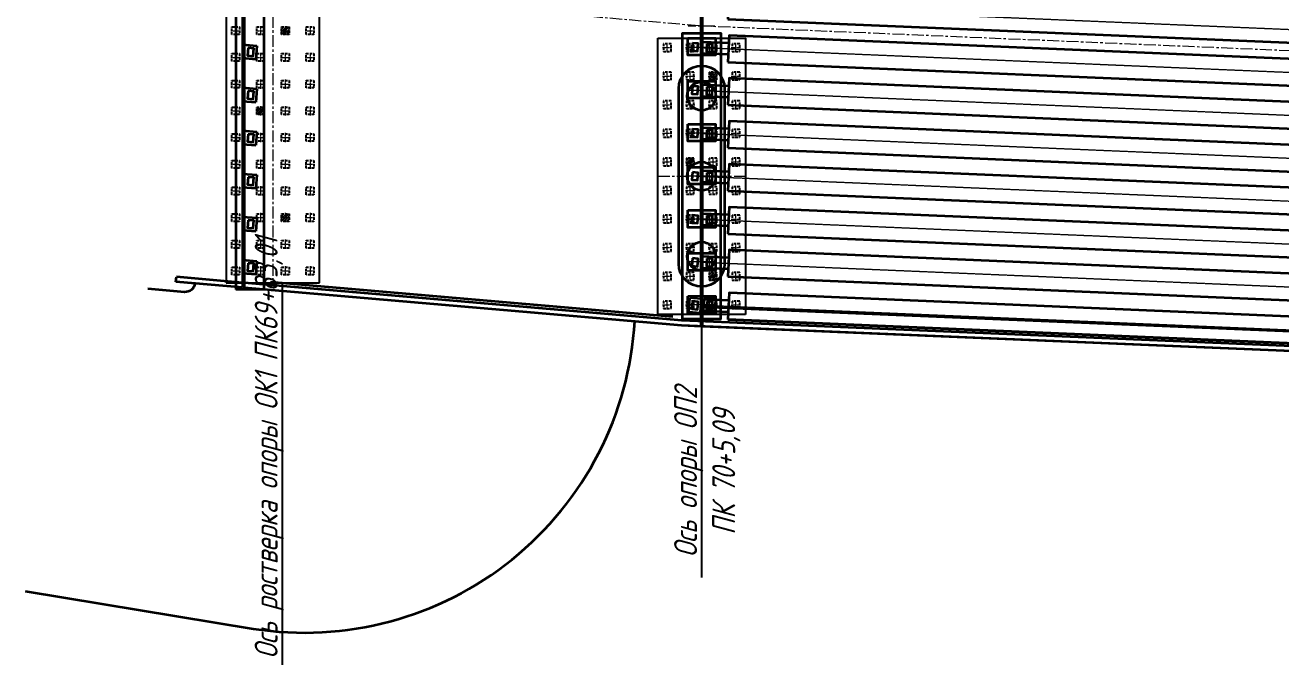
# Model space of a CAD drawing. Header units: millimetres. Extents: x 265754 to 14267433, y -6145605 to 2433772.
# Drawn here: x 6768024 to 6833926, y -503989 to -470841 of the extents above; entities that cross this region are included whole.
import ezdxf
from ezdxf import colors
from ezdxf.entities.mleader import LeaderData, LeaderLine
from ezdxf.math import Vec2, Vec3

# ---------------------------------------------------------------- set-up
doc = ezdxf.new("R2010")
doc.units = ezdxf.units.MM
for name, pattern in [('CENTER', [50.8, 31.75, -6.35, 6.35, -6.35]), ('невидимая', [9.525, 6.35, -3.175]), ('осевая', [2, 1.25, -0.25, 0.25, -0.25])]:
    doc.linetypes.add(name, pattern=pattern)
for name, color, linetype, lineweight in [('1-Бетон', 106, 'Continuous', 35), ('1-Оси', 1, 'CENTER', 20), ('ИС_Выноски', 3, 'Continuous', 18), ('ИС_Ось', 3, 'осевая', 18)]:
    doc.layers.add(name, color=color, linetype=linetype, lineweight=lineweight)
doc.layers.add('_Defpoints', color=8, linetype='Continuous', plot=False)
doc.layers.add('ИС_Невидимая', color=4, linetype='невидимая')
doc.layers.add('Штриховая', color=7, linetype='Continuous')
doc.styles.add('ISOCPEUR', font='isocpeur.ttf', dxfattribs={"width": 0.8, "oblique": 15, "height": 2.5})

# ---------------------------------------------------------------- blocks, each defined once
blk = doc.blocks.new('_None')
blk = doc.blocks.new('б33 план')
at = {"layer": '1-Бетон'}
blk.add_lwpolyline([(1400, 700), (31600, 700), (31600, -700), (1400, -700)], close=True, dxfattribs=at)
for points in [[(1400, 310), (0, 310), (0, -310), (1400, -310)], [(31600, 310), (33000, 310), (33000, -310), (31600, -310)]]:
    blk.add_lwpolyline(points, dxfattribs=at)
at = {"layer": 'ИС_Ось', "color": 3, "ltscale": 20}
for points in [[(0, 0), (33000, 0)], [(400, 310), (400, -310)], [(32600, 310), (32600, -310)]]:
    blk.add_lwpolyline(points, dxfattribs=at)
blk = doc.blocks.new('*U1862')
at = {"rotation": 182.4098864728825}
blk.add_blockref('б33 план', (16485, 694), dxfattribs=at)
blk = doc.blocks.new('*U1863')
at = {"layer": '_Defpoints', "color": 0, "linetype": 'ByBlock', "lineweight": -2, "transparency": 16777216}
for p in [(0, 0), (0, -2252), (0, -4504), (0, -6756), (0, -9008), (0, -11260), (0, -13512), (0, -15764), (0, -18016), (0, -20268), (0, -22520), (0, -24772), (0, -27024), (0, -29276)]:
    blk.add_blockref('*U1862', p, dxfattribs=at)
blk = doc.blocks.new('*U1367')
at = {"layer": '1-Бетон'}
blk.add_circle((0, 0), 750, dxfattribs=at)
blk = doc.blocks.new('*U1368')
at = {"layer": '1-Бетон', "color": 0, "linetype": 'ByBlock', "lineweight": -2, "transparency": 16777216}
for p in [(0, 0), (4200, 0), (8400, 0)]:
    blk.add_blockref('*U1367', p, dxfattribs=at)
blk = doc.blocks.new('*U1363')
at = {"layer": 'ИС_Ось', "ltscale": 500}
blk.add_line((0, -725), (0, 725), dxfattribs=at)
blk = doc.blocks.new('*U1364')
at = {"layer": '1-Бетон', "color": 0, "linetype": 'ByBlock', "lineweight": -2, "transparency": 16777216}
for p in [(0, 0), (2250, 0), (4500, 0), (6750, 0), (9000, 0), (11250, 0), (13500, 0)]:
    blk.add_blockref('*U1363', p, dxfattribs=at)
blk = doc.blocks.new('*U2126')
at = {"layer": 'ИС_Невидимая', "ltscale": 20}
blk.add_lwpolyline([(-200, -200), (200, -200), (200, 200), (-200, 200), (-200, -200)], dxfattribs=at)
at = {"layer": 'ИС_Ось', "ltscale": 50}
for points in [[(-250, 0), (250, 0)], [(0, -250), (0, 250)]]:
    blk.add_lwpolyline(points, dxfattribs=at)
blk = doc.blocks.new('*U2116')
at = {"color": 0, "linetype": 'ByBlock', "lineweight": -2, "transparency": 16777216}
for p in [(0, 0), (1200, 0), (2400, 0), (3600, 0), (0, -1500), (1200, -1500), (2400, -1500), (3600, -1500), (0, -3000), (1200, -3000), (2400, -3000), (3600, -3000), (0, -4500), (1200, -4500), (2400, -4500), (3600, -4500), (0, -6000), (1200, -6000), (2400, -6000), (3600, -6000), (0, -7500), (1200, -7500), (2400, -7500), (3600, -7500), (0, -9000), (1200, -9000), (2400, -9000), (3600, -9000), (0, -10500), (1200, -10500), (2400, -10500), (3600, -10500), (0, -12000), (1200, -12000), (2400, -12000), (3600, -12000), (0, -13500), (1200, -13500), (2400, -13500), (3600, -13500)]:
    blk.add_blockref('*U2126', p, dxfattribs=at)
blk = doc.blocks.new('мост план кальмиус')
at = {"layer": 'ИС_Выноски'}
ml = blk.add_multileader_mtext('Standard', dxfattribs=at)
ml.set_content('Ось ростверка опоры ОК1 ПК69+83,01', color=256, style='ISOCPEUR')
ml.set_leader_properties(color=256, linetype='ByLayer')
ml.set_arrow_properties(name='NONE')
ml.build(insert=Vec2(0, 0))
ml.multileader.update_dxf_attribs({"text_left_attachment_type": 6, "text_right_attachment_type": 6, "dogleg_length": 0.36, "arrow_head_size": 600, "scale": 200})
ctx = ml.context
ctx.base_point, ctx.scale, ctx.char_height, ctx.arrow_head_size, ctx.landing_gap_size, ctx.plane_origin, ctx.plane_x_axis, ctx.plane_y_axis = Vec3(-71559.4, -29343.2), 200, 1200, 600, 125, Vec3(-64563.7, -7220.7), Vec3(0, 1), Vec3(-1, 0)
ctx.left_attachment, ctx.right_attachment, ctx.text_align_type = 6, 6, 1
notes = []
notes.append((ctx, [(1, (1, 1, 0), (-71559.4, -15938.6), (0, -1), 161, [(1, [(-71559.4, -14056.5)], 0, [])])]))
ctx.mtext.insert, ctx.mtext.text_direction, ctx.mtext.rotation, ctx.mtext.width, ctx.mtext.alignment, ctx.mtext.flow_direction = Vec3(-72999.4, -22721.4), Vec3(0, 1), 1.5707963, 14528.782, 2, 5
ml = blk.add_multileader_mtext('Standard', dxfattribs=at)
ml.set_content('Ось опоры ОП2 \\PПК 70+5,09', color=256, style='ISOCPEUR')
ml.set_leader_properties(color=256, linetype='ByLayer')
ml.set_arrow_properties(name='NONE')
ml.build(insert=Vec2(0, 0))
ml.multileader.update_dxf_attribs({"text_left_attachment_type": 6, "text_right_attachment_type": 6, "dogleg_length": 0.36, "arrow_head_size": 600, "scale": 200})
ctx = ml.context
ctx.base_point, ctx.scale, ctx.char_height, ctx.arrow_head_size, ctx.landing_gap_size, ctx.plane_origin, ctx.plane_x_axis, ctx.plane_y_axis = Vec3(-49547.1, -28758.8), 200, 1200, 600, 125, Vec3(-42551.4, -9400.5), Vec3(0, 1), Vec3(-1, 0)
ctx.left_attachment, ctx.right_attachment, ctx.text_align_type = 6, 6, 1
notes.append((ctx, [(1, (1, 1, 0), (-49547.1, -19064.7), (0, -1), 161, [(1, [(-49547.1, -16236.4)], 0, [])])]))
ctx.mtext.insert, ctx.mtext.text_direction, ctx.mtext.rotation, ctx.mtext.width, ctx.mtext.alignment, ctx.mtext.flow_direction = Vec3(-50987.1, -23992.3), Vec3(0, 1), 1.5707963, 12285.253, 2, 5
for ctx, leaders in notes:
    for number, flags, end, landing, length, lines in leaders:
        leader = LeaderData()
        leader.index, (leader.has_last_leader_line, leader.has_dogleg_vector, leader.attachment_direction) = number, flags
        leader.last_leader_point, leader.dogleg_vector, leader.dogleg_length = Vec3(end), Vec3(landing), length
        for number, points, colour, breaks in lines:
            line = LeaderLine()
            line.index, line.vertices, line.color, line.breaks = number, Vec3.list(points), colors.encode_raw_color(colour), breaks
            leader.lines.append(line)
        ctx.leaders.append(leader)

msp = doc.modelspace()

# ---------------------------------------------------------------- hatches: boundary and pattern name
at = {"layer": 'Штриховая'}
h = msp.add_hatch(dxfattribs=at)
h.set_pattern_fill('ANSI31', color=256, scale=30, angle=-131.877480903)
h.set_pattern_definition([(45.00024, (6713125.46, -510990.02), (-67.35221, 67.35163), [])])
h.paths.add_polyline_path([(6781476.5392, -470938.024), (6781876.5392, -470938.0257), (6781876.5375, -471338.0257), (6781476.5375, -471338.024)])
h = msp.add_hatch(dxfattribs=at)
h.set_pattern_fill('ANSI31', color=256, scale=30, angle=-131.877480903)
h.set_pattern_definition([(45.00024, (6735575.11, -508119.37), (-67.35221, 67.35163), [])])
h.paths.add_polyline_path([(6803926.1879, -473717.3765), (6804326.1879, -473717.3748), (6804326.1862, -473317.3748), (6803926.1862, -473317.3765)])
h = msp.add_hatch(dxfattribs=at)
h.set_pattern_fill('ANSI31', color=256, scale=30, angle=-131.877480903)
h.set_pattern_definition([(45.00024, (6711825.46, -515190.02), (-67.35221, 67.35163), [])])
h.paths.add_polyline_path([(6780176.5392, -475138.024), (6780576.5392, -475138.0257), (6780576.5375, -475538.0257), (6780176.5375, -475538.024)])
h = msp.add_hatch(dxfattribs=at)
h.set_pattern_fill('ANSI31', color=256, scale=30, angle=-131.877480903)
h.set_pattern_definition([(45.00024, (6734375.11, -512619.37), (-67.35221, 67.35163), [])])
h.paths.add_polyline_path([(6802726.1879, -478217.3765), (6803126.1879, -478217.3748), (6803126.1862, -477817.3748), (6802726.1862, -477817.3765)])
h = msp.add_hatch(dxfattribs=at)
h.set_pattern_fill('ANSI31', color=256, scale=30, angle=-131.877480903)
h.set_pattern_definition([(45.00024, (6713125.46, -520790.02), (-67.35221, 67.35163), [])])
h.paths.add_polyline_path([(6781476.5392, -480738.024), (6781876.5392, -480738.0257), (6781876.5375, -481138.0257), (6781476.5375, -481138.024)])
h = msp.add_hatch(dxfattribs=at)
h.set_pattern_fill('ANSI31', color=256, scale=30, angle=-131.877480903)
h.set_pattern_definition([(45.00024, (6735575.11, -518619.37), (-67.35221, 67.35163), [])])
h.paths.add_polyline_path([(6803926.1879, -484217.3765), (6804326.1879, -484217.3748), (6804326.1862, -483817.3748), (6803926.1862, -483817.3765)])

# ---------------------------------------------------------------- linework, layer by layer
at = {"layer": '1-Бетон', "color": 3}
for p, q in [((6779074.6678, -468887.0257), (6779074.6678, -484707.0257)), ((6780574.6678, -484707.0257), (6780574.6678, -468887.0257)), ((6780574.6678, -484707.0257), (6779074.6678, -484707.0257))]:
    msp.add_line(p, q, dxfattribs=at)
at = {"layer": '1-Бетон'}
for points in [[(6779425.5592, -453045.306), (6779425.5592, -484607.4092)], [(6779525.5592, -453053.8968), (6779525.5592, -484616)], [(6775938.8777, -484302.3641), (6775960.6667, -484053.3155)], [(6779425.5592, -484607.4092), (6775938.8777, -484302.3641)], [(6779425.5592, -484356.4543), (6775960.6667, -484053.3155)], [(6926618.9416, -484365.0792), (6903658.8881, -486337.5192), (6869962.0458, -487755.66), (6836182.455, -487755.66), (6802485.6126, -486337.5192), (6779525.5592, -484365.0792)], [(6802020.1145, -486146.9769), (6780897.9131, -484332.4221)], [(6779525.5592, -484616), (6802469.65, -486587.0687), (6836177.1966, -488005.66), (6869967.3041, -488005.66), (6903674.8508, -486587.0687), (6926618.9416, -484616)], [(6836563.6054, -487005.6942), (6803591.8126, -485640.9785)], [(6835080.4515, -487559.1491), (6804907.1607, -486289.2979)], [(6768023.6824, -500533.1285), (6779988.05, -502510.7827)]]:
    msp.add_lwpolyline(points, dxfattribs=at)
at = {"layer": '1-Бетон', "color": 4}
for points in [[(6803501.425, -455113.6027), (6779525.5592, -453053.8968), (6779525.5592, -484616), (6802469.65, -486587.0687), (6803501.425, -486630.4912), (6803501.425, -455113.6027)], [(6836522.2504, -456542.2342), (6803551.425, -455167.3342), (6803551.425, -486632.5955), (6836177.1966, -488005.66), (6836522.2504, -488004.8387), (6836522.2504, -456542.2342)]]:
    msp.add_lwpolyline(points, dxfattribs=at)
at = {"layer": '1-Бетон', "color": 3}
msp.add_lwpolyline([(6802525.5871, -486268.197), (6802525.9635, -471268.0192), (6804526.0296, -471267.0411), (6804525.6532, -486267.219)], close=True, dxfattribs=at)
at = {"layer": '1-Бетон', "color": 5}
for points in [[(6802801.425, -471519.3748), (6804251.425, -471519.3748), (6804251.425, -472419.3748), (6802801.425, -472419.3748), (6802801.425, -471519.3748)], [(6803043.6612, -471783.5923), (6803009.4243, -472182.1244), (6803308.3234, -472207.802), (6803342.5603, -471809.2699), (6803043.6612, -471783.5923)], [(6803796.604, -471829.7631), (6803779.7848, -472229.4094), (6804079.5195, -472242.0238), (6804096.3387, -471842.3775), (6803796.604, -471829.7631)], [(6779426.3692, -471862.1381), (6780190.7207, -471927.8016)], [(6779729.5333, -472038.7346), (6779695.2964, -472437.2667), (6779994.1955, -472462.9444), (6780028.4324, -472064.4123), (6779729.5333, -472038.7346)], [(6780190.7207, -471927.8016), (6780130.8062, -472625.2328)], [(6779426.409, -472564.7198), (6780130.8062, -472625.2328)], [(6802801.425, -473777.3748), (6804251.425, -473777.3748), (6804251.425, -474677.3748), (6802801.425, -474677.3748), (6802801.425, -473777.3748)], [(6779426.3692, -474120.1381), (6780190.7207, -474185.8016)], [(6779729.5333, -474296.7346), (6779695.2964, -474695.2667), (6779994.1955, -474720.9444), (6780028.4324, -474322.4123), (6779729.5333, -474296.7346)], [(6780190.7207, -474185.8016), (6780130.8062, -474883.2328)], [(6803043.6612, -474041.5923), (6803009.4243, -474440.1244), (6803308.3234, -474465.802), (6803342.5603, -474067.2699), (6803043.6612, -474041.5923)], [(6803796.604, -474081.7631), (6803779.7848, -474481.4094), (6804079.5195, -474494.0238), (6804096.3387, -474094.3775), (6803796.604, -474081.7631)], [(6779426.409, -474822.7198), (6780130.8062, -474883.2328)], [(6779426.3692, -476378.1381), (6780190.7207, -476443.8016)], [(6780190.7207, -476443.8016), (6780130.8062, -477141.2328)], [(6802801.425, -476035.3748), (6804251.425, -476035.3748), (6804251.425, -476935.3748), (6802801.425, -476935.3748), (6802801.425, -476035.3748)], [(6803043.6612, -476299.5923), (6803009.4243, -476698.1244), (6803308.3234, -476723.802), (6803342.5603, -476325.2699), (6803043.6612, -476299.5923)], [(6803796.604, -476333.7631), (6803779.7848, -476733.4094), (6804079.5195, -476746.0238), (6804096.3387, -476346.3775), (6803796.604, -476333.7631)], [(6779426.409, -477080.7198), (6780130.8062, -477141.2328)], [(6779729.5333, -476554.7346), (6779695.2964, -476953.2667), (6779994.1955, -476978.9444), (6780028.4324, -476580.4123), (6779729.5333, -476554.7346)], [(6802801.425, -478293.3748), (6804251.425, -478293.3748), (6804251.425, -479193.3748), (6802801.425, -479193.3748), (6802801.425, -478293.3748)], [(6779426.3692, -478636.1381), (6780190.7207, -478701.8016)], [(6779729.5333, -478812.7346), (6779695.2964, -479211.2667), (6779994.1955, -479236.9444), (6780028.4324, -478838.4123), (6779729.5333, -478812.7346)], [(6780190.7207, -478701.8016), (6780130.8062, -479399.2328)], [(6803043.6612, -478557.5923), (6803009.4243, -478956.1244), (6803308.3234, -478981.802), (6803342.5603, -478583.2699), (6803043.6612, -478557.5923)], [(6803796.604, -478585.7631), (6803779.7848, -478985.4094), (6804079.5195, -478998.0238), (6804096.3387, -478598.3775), (6803796.604, -478585.7631)], [(6779426.409, -479338.7198), (6780130.8062, -479399.2328)], [(6779426.3692, -480894.1381), (6780190.7207, -480959.8016)], [(6779729.5333, -481070.7346), (6779695.2964, -481469.2667), (6779994.1955, -481494.9444), (6780028.4324, -481096.4123), (6779729.5333, -481070.7346)], [(6780190.7207, -480959.8016), (6780130.8062, -481657.2328)], [(6802801.425, -480551.3748), (6804251.425, -480551.3748), (6804251.425, -481451.3748), (6802801.425, -481451.3748), (6802801.425, -480551.3748)], [(6803043.6612, -480815.5923), (6803009.4243, -481214.1244), (6803308.3234, -481239.802), (6803342.5603, -480841.2699), (6803043.6612, -480815.5923)], [(6803796.604, -480837.7631), (6803779.7848, -481237.4094), (6804079.5195, -481250.0238), (6804096.3387, -480850.3775), (6803796.604, -480837.7631)], [(6779426.409, -481596.7198), (6780130.8062, -481657.2328)], [(6802801.425, -482809.3748), (6804251.425, -482809.3748), (6804251.425, -483709.3748), (6802801.425, -483709.3748), (6802801.425, -482809.3748)], [(6779426.3692, -483152.1381), (6780190.7207, -483217.8016)], [(6779729.5333, -483328.7346), (6779695.2964, -483727.2667), (6779994.1955, -483752.9444), (6780028.4324, -483354.4123), (6779729.5333, -483328.7346)], [(6780190.7207, -483217.8016), (6780130.8062, -483915.2328)], [(6803043.6612, -483073.5923), (6803009.4243, -483472.1244), (6803308.3234, -483497.802), (6803342.5603, -483099.2699), (6803043.6612, -483073.5923)], [(6803796.604, -483089.7631), (6803779.7848, -483489.4094), (6804079.5195, -483502.0238), (6804096.3387, -483102.3775), (6803796.604, -483089.7631)], [(6779426.409, -483854.7198), (6780130.8062, -483915.2328)], [(6802801.425, -485067.3748), (6804251.425, -485067.3748), (6804251.425, -485967.3748), (6802801.425, -485967.3748), (6802801.425, -485067.3748)], [(6803043.6612, -485331.5923), (6803009.4243, -485730.1244), (6803308.3234, -485755.802), (6803342.5603, -485357.2699), (6803043.6612, -485331.5923)], [(6803796.604, -485341.7631), (6803779.7848, -485741.4094), (6804079.5195, -485754.0238), (6804096.3387, -485354.3775), (6803796.604, -485341.7631)]]:
    msp.add_lwpolyline(points, dxfattribs=at)
at = {"layer": '1-Бетон', "elevation": -5778.159}
msp.add_lwpolyline([(6802326.4891, -483367.6855), (6802326.4891, -474167.7493, -0.9958479419), (6804726.4891, -474167.7493), (6804726.4891, -483367.6855, -0.9958479419)], format="xyb", close=True, dxfattribs=at)
at = {"layer": '1-Бетон'}
msp.add_lwpolyline([(6776935.0724, -484389.5199, -0.4142135624), (6776393.3972, -484844.0393), (6774456.7145, -484674.6016)], format="xyb", dxfattribs=at)
msp.add_arc((6782681.1123, -485351.8959), 17368.9373, 261.080280988, 356.617739227, dxfattribs=at)
at = {"layer": '1-Оси', "color": 1, "ltscale": 20}
msp.add_lwpolyline([(6926618.9416, -468835.0921), (6902746.4591, -470885.9165), (6869622.2208, -472280.6612), (6836502.7045, -472279.837), (6803398.0417, -470885.9165), (6779525.5592, -468835.0921)], dxfattribs=at)
at = {"layer": '_Defpoints', "color": 2}
for points in [[(6802907.0505, -485169.3039), (6802847.136, -485866.7351), (6803444.9341, -485918.0904), (6803504.8487, -485220.6592)], [(6803653.0439, -485185.5886), (6803623.6102, -485884.9695), (6804223.0796, -485910.1983), (6804252.5132, -485210.8174)]]:
    msp.add_lwpolyline(points, close=True, dxfattribs=at)
at = {"layer": 'ИС_Невидимая', "ltscale": 0.1}
for points in [[(6778576.4857, -469113.0257), (6778576.4857, -484363.0257), (6783476.5183, -484363.0257), (6783476.5183, -469113.0257), (6778576.4857, -469113.0257)], [(6801226.1879, -486017.3748), (6801226.1879, -471517.3748), (6805826.1879, -471517.3748), (6805826.1879, -486017.3748), (6801226.1879, -486017.3748)]]:
    msp.add_lwpolyline(points, dxfattribs=at)
at = {"layer": 'ИС_Невидимая', "ltscale": 20}
for points in [[(6778876.5392, -470938.0257), (6779276.5392, -470938.0257), (6779276.5392, -471338.0257), (6778876.5392, -471338.0257), (6778876.5392, -470938.0257)], [(6780176.5392, -470938.0257), (6780576.5392, -470938.0257), (6780576.5392, -471338.0257), (6780176.5392, -471338.0257), (6780176.5392, -470938.0257)], [(6781476.5392, -470938.0257), (6781876.5392, -470938.0257), (6781876.5392, -471338.0257), (6781476.5392, -471338.0257), (6781476.5392, -470938.0257)], [(6782776.5392, -470938.0257), (6783176.5392, -470938.0257), (6783176.5392, -471338.0257), (6782776.5392, -471338.0257), (6782776.5392, -470938.0257)], [(6778876.5392, -472338.0257), (6779276.5392, -472338.0257), (6779276.5392, -472738.0257), (6778876.5392, -472738.0257), (6778876.5392, -472338.0257)], [(6780176.5392, -472338.0257), (6780576.5392, -472338.0257), (6780576.5392, -472738.0257), (6780176.5392, -472738.0257), (6780176.5392, -472338.0257)], [(6781476.5392, -472338.0257), (6781876.5392, -472338.0257), (6781876.5392, -472738.0257), (6781476.5392, -472738.0257), (6781476.5392, -472338.0257)], [(6782776.5392, -472338.0257), (6783176.5392, -472338.0257), (6783176.5392, -472738.0257), (6782776.5392, -472738.0257), (6782776.5392, -472338.0257)], [(6778876.5392, -473738.0257), (6779276.5392, -473738.0257), (6779276.5392, -474138.0257), (6778876.5392, -474138.0257), (6778876.5392, -473738.0257)], [(6780176.5392, -473738.0257), (6780576.5392, -473738.0257), (6780576.5392, -474138.0257), (6780176.5392, -474138.0257), (6780176.5392, -473738.0257)], [(6781476.5392, -473738.0257), (6781876.5392, -473738.0257), (6781876.5392, -474138.0257), (6781476.5392, -474138.0257), (6781476.5392, -473738.0257)], [(6782776.5392, -473738.0257), (6783176.5392, -473738.0257), (6783176.5392, -474138.0257), (6782776.5392, -474138.0257), (6782776.5392, -473738.0257)], [(6778876.5392, -475138.0257), (6779276.5392, -475138.0257), (6779276.5392, -475538.0257), (6778876.5392, -475538.0257), (6778876.5392, -475138.0257)], [(6780176.5392, -475138.0257), (6780576.5392, -475138.0257), (6780576.5392, -475538.0257), (6780176.5392, -475538.0257), (6780176.5392, -475138.0257)], [(6781476.5392, -475138.0257), (6781876.5392, -475138.0257), (6781876.5392, -475538.0257), (6781476.5392, -475538.0257), (6781476.5392, -475138.0257)], [(6782776.5392, -475138.0257), (6783176.5392, -475138.0257), (6783176.5392, -475538.0257), (6782776.5392, -475538.0257), (6782776.5392, -475138.0257)], [(6778876.5392, -476538.0257), (6779276.5392, -476538.0257), (6779276.5392, -476938.0257), (6778876.5392, -476938.0257), (6778876.5392, -476538.0257)], [(6780176.5392, -476538.0257), (6780576.5392, -476538.0257), (6780576.5392, -476938.0257), (6780176.5392, -476938.0257), (6780176.5392, -476538.0257)], [(6781476.5392, -476538.0257), (6781876.5392, -476538.0257), (6781876.5392, -476938.0257), (6781476.5392, -476938.0257), (6781476.5392, -476538.0257)], [(6782776.5392, -476538.0257), (6783176.5392, -476538.0257), (6783176.5392, -476938.0257), (6782776.5392, -476938.0257), (6782776.5392, -476538.0257)], [(6778876.5392, -477938.0257), (6779276.5392, -477938.0257), (6779276.5392, -478338.0257), (6778876.5392, -478338.0257), (6778876.5392, -477938.0257)], [(6780176.5392, -477938.0257), (6780576.5392, -477938.0257), (6780576.5392, -478338.0257), (6780176.5392, -478338.0257), (6780176.5392, -477938.0257)], [(6781476.5392, -477938.0257), (6781876.5392, -477938.0257), (6781876.5392, -478338.0257), (6781476.5392, -478338.0257), (6781476.5392, -477938.0257)], [(6782776.5392, -477938.0257), (6783176.5392, -477938.0257), (6783176.5392, -478338.0257), (6782776.5392, -478338.0257), (6782776.5392, -477938.0257)], [(6778876.5392, -479338.0257), (6779276.5392, -479338.0257), (6779276.5392, -479738.0257), (6778876.5392, -479738.0257), (6778876.5392, -479338.0257)], [(6780176.5392, -479338.0257), (6780576.5392, -479338.0257), (6780576.5392, -479738.0257), (6780176.5392, -479738.0257), (6780176.5392, -479338.0257)], [(6781476.5392, -479338.0257), (6781876.5392, -479338.0257), (6781876.5392, -479738.0257), (6781476.5392, -479738.0257), (6781476.5392, -479338.0257)], [(6782776.5392, -479338.0257), (6783176.5392, -479338.0257), (6783176.5392, -479738.0257), (6782776.5392, -479738.0257), (6782776.5392, -479338.0257)], [(6778876.5392, -480738.0257), (6779276.5392, -480738.0257), (6779276.5392, -481138.0257), (6778876.5392, -481138.0257), (6778876.5392, -480738.0257)], [(6780176.5392, -480738.0257), (6780576.5392, -480738.0257), (6780576.5392, -481138.0257), (6780176.5392, -481138.0257), (6780176.5392, -480738.0257)], [(6781476.5392, -480738.0257), (6781876.5392, -480738.0257), (6781876.5392, -481138.0257), (6781476.5392, -481138.0257), (6781476.5392, -480738.0257)], [(6782776.5392, -480738.0257), (6783176.5392, -480738.0257), (6783176.5392, -481138.0257), (6782776.5392, -481138.0257), (6782776.5392, -480738.0257)], [(6778876.5392, -482138.0257), (6779276.5392, -482138.0257), (6779276.5392, -482538.0257), (6778876.5392, -482538.0257), (6778876.5392, -482138.0257)], [(6780176.5392, -482138.0257), (6780576.5392, -482138.0257), (6780576.5392, -482538.0257), (6780176.5392, -482538.0257), (6780176.5392, -482138.0257)], [(6781476.5392, -482138.0257), (6781876.5392, -482138.0257), (6781876.5392, -482538.0257), (6781476.5392, -482538.0257), (6781476.5392, -482138.0257)], [(6782776.5392, -482138.0257), (6783176.5392, -482138.0257), (6783176.5392, -482538.0257), (6782776.5392, -482538.0257), (6782776.5392, -482138.0257)], [(6778876.5392, -483538.0257), (6779276.5392, -483538.0257), (6779276.5392, -483938.0257), (6778876.5392, -483938.0257), (6778876.5392, -483538.0257)], [(6780176.5392, -483538.0257), (6780576.5392, -483538.0257), (6780576.5392, -483938.0257), (6780176.5392, -483938.0257), (6780176.5392, -483538.0257)], [(6781476.5392, -483538.0257), (6781876.5392, -483538.0257), (6781876.5392, -483938.0257), (6781476.5392, -483938.0257), (6781476.5392, -483538.0257)], [(6782776.5392, -483538.0257), (6783176.5392, -483538.0257), (6783176.5392, -483938.0257), (6782776.5392, -483938.0257), (6782776.5392, -483538.0257)]]:
    msp.add_lwpolyline(points, dxfattribs=at)
at = {"layer": 'ИС_Ось', "color": 1, "ltscale": 500}
msp.add_line((6804226.425, -470892.3748), (6802826.425, -470892.3748), dxfattribs=at)
msp.add_line((6804226.425, -470892.3748), (6802826.425, -470892.3748), dxfattribs=at)
at = {"layer": 'ИС_Ось', "color": 3, "ltscale": 500}
msp.add_lwpolyline([(6781026.5204, -453362.4602), (6781026.3887, -484362.5689)], dxfattribs=at)
at = {"layer": 'ИС_Ось', "color": 1, "ltscale": 500}
for points in [[(6781026.5204, -453362.4602), (6781026.3887, -484362.5689)], [(6803526.425, -486017.3748), (6803526.425, -470991.0144)], [(6801226.1879, -478767.13), (6805826.1879, -478767.13)]]:
    msp.add_lwpolyline(points, dxfattribs=at)
at = {"layer": 'ИС_Ось', "ltscale": 50}
for points in [[(6778826.5392, -471138.0257), (6779326.5392, -471138.0257)], [(6779076.5392, -470888.0257), (6779076.5392, -471388.0257)], [(6780126.5392, -471138.0257), (6780626.5392, -471138.0257)], [(6780376.5392, -470888.0257), (6780376.5392, -471388.0257)], [(6781426.5392, -471138.0257), (6781926.5392, -471138.0257)], [(6781676.5392, -470888.0257), (6781676.5392, -471388.0257)], [(6782726.5392, -471138.0257), (6783226.5392, -471138.0257)], [(6782976.5392, -470888.0257), (6782976.5392, -471388.0257)], [(6779076.5392, -472288.0257), (6779076.5392, -472788.0257)], [(6780376.5392, -472288.0257), (6780376.5392, -472788.0257)], [(6781676.5392, -472288.0257), (6781676.5392, -472788.0257)], [(6782976.5392, -472288.0257), (6782976.5392, -472788.0257)], [(6778826.5392, -472538.0257), (6779326.5392, -472538.0257)], [(6780126.5392, -472538.0257), (6780626.5392, -472538.0257)], [(6781426.5392, -472538.0257), (6781926.5392, -472538.0257)], [(6782726.5392, -472538.0257), (6783226.5392, -472538.0257)], [(6779076.5392, -473688.0257), (6779076.5392, -474188.0257)], [(6780376.5392, -473688.0257), (6780376.5392, -474188.0257)], [(6781676.5392, -473688.0257), (6781676.5392, -474188.0257)], [(6782976.5392, -473688.0257), (6782976.5392, -474188.0257)], [(6778826.5392, -473938.0257), (6779326.5392, -473938.0257)], [(6780126.5392, -473938.0257), (6780626.5392, -473938.0257)], [(6781426.5392, -473938.0257), (6781926.5392, -473938.0257)], [(6782726.5392, -473938.0257), (6783226.5392, -473938.0257)], [(6779076.5392, -475088.0257), (6779076.5392, -475588.0257)], [(6780376.5392, -475088.0257), (6780376.5392, -475588.0257)], [(6781676.5392, -475088.0257), (6781676.5392, -475588.0257)], [(6782976.5392, -475088.0257), (6782976.5392, -475588.0257)], [(6778826.5392, -475338.0257), (6779326.5392, -475338.0257)], [(6780126.5392, -475338.0257), (6780626.5392, -475338.0257)], [(6781426.5392, -475338.0257), (6781926.5392, -475338.0257)], [(6782726.5392, -475338.0257), (6783226.5392, -475338.0257)], [(6778826.5392, -476738.0257), (6779326.5392, -476738.0257)], [(6779076.5392, -476488.0257), (6779076.5392, -476988.0257)], [(6780126.5392, -476738.0257), (6780626.5392, -476738.0257)], [(6780376.5392, -476488.0257), (6780376.5392, -476988.0257)], [(6781426.5392, -476738.0257), (6781926.5392, -476738.0257)], [(6781676.5392, -476488.0257), (6781676.5392, -476988.0257)], [(6782726.5392, -476738.0257), (6783226.5392, -476738.0257)], [(6782976.5392, -476488.0257), (6782976.5392, -476988.0257)], [(6778826.5392, -478138.0257), (6779326.5392, -478138.0257)], [(6779076.5392, -477888.0257), (6779076.5392, -478388.0257)], [(6780126.5392, -478138.0257), (6780626.5392, -478138.0257)], [(6780376.5392, -477888.0257), (6780376.5392, -478388.0257)], [(6781426.5392, -478138.0257), (6781926.5392, -478138.0257)], [(6781676.5392, -477888.0257), (6781676.5392, -478388.0257)], [(6782726.5392, -478138.0257), (6783226.5392, -478138.0257)], [(6782976.5392, -477888.0257), (6782976.5392, -478388.0257)], [(6778826.5392, -479538.0257), (6779326.5392, -479538.0257)], [(6779076.5392, -479288.0257), (6779076.5392, -479788.0257)], [(6780126.5392, -479538.0257), (6780626.5392, -479538.0257)], [(6780376.5392, -479288.0257), (6780376.5392, -479788.0257)], [(6781426.5392, -479538.0257), (6781926.5392, -479538.0257)], [(6781676.5392, -479288.0257), (6781676.5392, -479788.0257)], [(6782726.5392, -479538.0257), (6783226.5392, -479538.0257)], [(6782976.5392, -479288.0257), (6782976.5392, -479788.0257)], [(6778826.5392, -480938.0257), (6779326.5392, -480938.0257)], [(6779076.5392, -480688.0257), (6779076.5392, -481188.0257)], [(6780126.5392, -480938.0257), (6780626.5392, -480938.0257)], [(6780376.5392, -480688.0257), (6780376.5392, -481188.0257)], [(6781426.5392, -480938.0257), (6781926.5392, -480938.0257)], [(6781676.5392, -480688.0257), (6781676.5392, -481188.0257)], [(6782726.5392, -480938.0257), (6783226.5392, -480938.0257)], [(6782976.5392, -480688.0257), (6782976.5392, -481188.0257)], [(6778826.5392, -482338.0257), (6779326.5392, -482338.0257)], [(6779076.5392, -482088.0257), (6779076.5392, -482588.0257)], [(6780126.5392, -482338.0257), (6780626.5392, -482338.0257)], [(6780376.5392, -482088.0257), (6780376.5392, -482588.0257)], [(6781426.5392, -482338.0257), (6781926.5392, -482338.0257)], [(6781676.5392, -482088.0257), (6781676.5392, -482588.0257)], [(6782726.5392, -482338.0257), (6783226.5392, -482338.0257)], [(6782976.5392, -482088.0257), (6782976.5392, -482588.0257)], [(6779076.5392, -483488.0257), (6779076.5392, -483988.0257)], [(6780376.5392, -483488.0257), (6780376.5392, -483988.0257)], [(6781676.5392, -483488.0257), (6781676.5392, -483988.0257)], [(6782976.5392, -483488.0257), (6782976.5392, -483988.0257)], [(6778826.5392, -483738.0257), (6779326.5392, -483738.0257)], [(6780126.5392, -483738.0257), (6780626.5392, -483738.0257)], [(6781426.5392, -483738.0257), (6781926.5392, -483738.0257)], [(6782726.5392, -483738.0257), (6783226.5392, -483738.0257)]]:
    msp.add_lwpolyline(points, dxfattribs=at)

# ---------------------------------------------------------------- block references
at = {"color": 1}
msp.add_blockref('*U2116', (6801726.1879, -472017.3748), dxfattribs=at)
at = {"layer": '1-Бетон'}
msp.add_blockref('мост план кальмиус', (6853073.53, -668947.9294), dxfattribs=at)
at = {"layer": '1-Бетон', "rotation": 90}
for name, p in [('*U1364', (6803526.425, -485517.13)), ('*U1368', (6803526.425, -482967.13))]:
    msp.add_blockref(name, p, dxfattribs=at)
at = {"layer": '_Defpoints', "xscale": -1}
msp.add_blockref('*U1863', (6820023.8227, -456948.8671), dxfattribs=at)

# ---------------------------------------------------------------- leaders
at = {"layer": 'ИС_Выноски'}
ml = msp.add_multileader_mtext('Standard', dxfattribs=at)
ml.set_content('Ось ростверка опоры ОК1 ПК69+83,01', color=256, style='ISOCPEUR')
ml.set_leader_properties(color=256, linetype='ByLayer')
ml.set_arrow_properties(name='NONE')
ml.build(insert=Vec2(0, 0))
ml.multileader.update_dxf_attribs({"text_left_attachment_type": 6, "text_right_attachment_type": 6, "dogleg_length": 0.36, "arrow_head_size": 600, "scale": 200})
ctx = ml.context
ctx.base_point, ctx.scale, ctx.char_height, ctx.arrow_head_size, ctx.landing_gap_size, ctx.plane_origin, ctx.plane_x_axis, ctx.plane_y_axis = Vec3(6781514.1051, -499648.0884), 200, 1200, 600, 125, Vec3(6788509.7816, -477525.5628), Vec3(0, 1), Vec3(-1, 0)
ctx.left_attachment, ctx.right_attachment, ctx.text_align_type = 6, 6, 1
notes = []
notes.append((ctx, [(1, (1, 1, 0), (6781514.1051, -486243.5076), (0, -1), 161.0417, [(1, [(6781514.1051, -484361.4012)], 0, [])])]))
ctx.mtext.insert, ctx.mtext.text_direction, ctx.mtext.rotation, ctx.mtext.width, ctx.mtext.alignment, ctx.mtext.flow_direction = Vec3(6780074.1051, -493026.3189), Vec3(0, 1), 1.5707963268, 14528.78159, 2, 5
ml = msp.add_multileader_mtext('Standard', dxfattribs=at)
ml.set_content('Ось ростверка опоры ОК1 ПК69+83,01', color=256, style='ISOCPEUR')
ml.set_leader_properties(color=256, linetype='ByLayer')
ml.set_arrow_properties(name='NONE')
ml.build(insert=Vec2(0, 0))
ml.multileader.update_dxf_attribs({"text_left_attachment_type": 6, "text_right_attachment_type": 6, "dogleg_length": 0.36, "arrow_head_size": 600, "scale": 200})
ctx = ml.context
ctx.base_point, ctx.scale, ctx.char_height, ctx.arrow_head_size, ctx.landing_gap_size, ctx.plane_origin, ctx.plane_x_axis, ctx.plane_y_axis = Vec3(6781514.1051, -625472.6181), 200, 1200, 600, 125, Vec3(6788509.7816, -603350.0925), Vec3(0, 1), Vec3(-1, 0)
ctx.left_attachment, ctx.right_attachment, ctx.text_align_type = 6, 6, 1
notes.append((ctx, [(1, (1, 1, 0), (6781514.1051, -612068.0373), (0, -1), 161.0417, [(1, [(6781514.1051, -610185.9308)], 0, [])])]))
ctx.mtext.insert, ctx.mtext.text_direction, ctx.mtext.rotation, ctx.mtext.width, ctx.mtext.alignment, ctx.mtext.flow_direction = Vec3(6780074.1051, -618850.8485), Vec3(0, 1), 1.5707963268, 14528.78159, 2, 5
ml = msp.add_multileader_mtext('Standard', dxfattribs=at)
ml.set_content('Ось опоры ОП2 \\PПК 70+5,09', color=256, style='ISOCPEUR')
ml.set_leader_properties(color=256, linetype='ByLayer')
ml.set_arrow_properties(name='NONE')
ml.build(insert=Vec2(0, 0))
ml.multileader.update_dxf_attribs({"text_left_attachment_type": 6, "text_right_attachment_type": 6, "dogleg_length": 0.36, "arrow_head_size": 600, "scale": 200})
ctx = ml.context
ctx.base_point, ctx.scale, ctx.char_height, ctx.arrow_head_size, ctx.landing_gap_size, ctx.plane_origin, ctx.plane_x_axis, ctx.plane_y_axis = Vec3(6803526.425, -499063.6887), 200, 1200, 600, 125, Vec3(6810522.1015, -479705.4074), Vec3(0, 1), Vec3(-1, 0)
ctx.left_attachment, ctx.right_attachment, ctx.text_align_type = 6, 6, 1
notes.append((ctx, [(1, (1, 1, 0), (6803526.425, -489369.5689), (0, -1), 161.0417, [(1, [(6803526.425, -486541.2457)], 0, [])])]))
ctx.mtext.insert, ctx.mtext.text_direction, ctx.mtext.rotation, ctx.mtext.width, ctx.mtext.alignment, ctx.mtext.flow_direction = Vec3(6802086.425, -494297.1497), Vec3(0, 1), 1.5707963268, 12285.253308, 2, 5
ml = msp.add_multileader_mtext('Standard', dxfattribs=at)
ml.set_content('Ось опоры ОП2 \\PПК 70+5,09', color=256, style='ISOCPEUR')
ml.set_leader_properties(color=256, linetype='ByLayer')
ml.set_arrow_properties(name='NONE')
ml.build(insert=Vec2(0, 0))
ml.multileader.update_dxf_attribs({"text_left_attachment_type": 6, "text_right_attachment_type": 6, "dogleg_length": 0.36, "arrow_head_size": 600, "scale": 200})
ctx = ml.context
ctx.base_point, ctx.scale, ctx.char_height, ctx.arrow_head_size, ctx.landing_gap_size, ctx.plane_origin, ctx.plane_x_axis, ctx.plane_y_axis = Vec3(6803526.425, -624888.2184), 200, 1200, 600, 125, Vec3(6810522.1015, -605529.9371), Vec3(0, 1), Vec3(-1, 0)
ctx.left_attachment, ctx.right_attachment, ctx.text_align_type = 6, 6, 1
notes.append((ctx, [(1, (1, 1, 0), (6803526.425, -615194.0986), (0, -1), 161.0417, [(1, [(6803526.425, -612365.7754)], 0, [])])]))
ctx.mtext.insert, ctx.mtext.text_direction, ctx.mtext.rotation, ctx.mtext.width, ctx.mtext.alignment, ctx.mtext.flow_direction = Vec3(6802086.425, -620121.6793), Vec3(0, 1), 1.5707963268, 12285.253308, 2, 5
for ctx, leaders in notes:
    for number, flags, end, landing, length, lines in leaders:
        leader = LeaderData()
        leader.index, (leader.has_last_leader_line, leader.has_dogleg_vector, leader.attachment_direction) = number, flags
        leader.last_leader_point, leader.dogleg_vector, leader.dogleg_length = Vec3(end), Vec3(landing), length
        for number, points, colour, breaks in lines:
            line = LeaderLine()
            line.index, line.vertices, line.color, line.breaks = number, Vec3.list(points), colors.encode_raw_color(colour), breaks
            leader.lines.append(line)
        ctx.leaders.append(leader)

doc.saveas('drawing.dxf')
